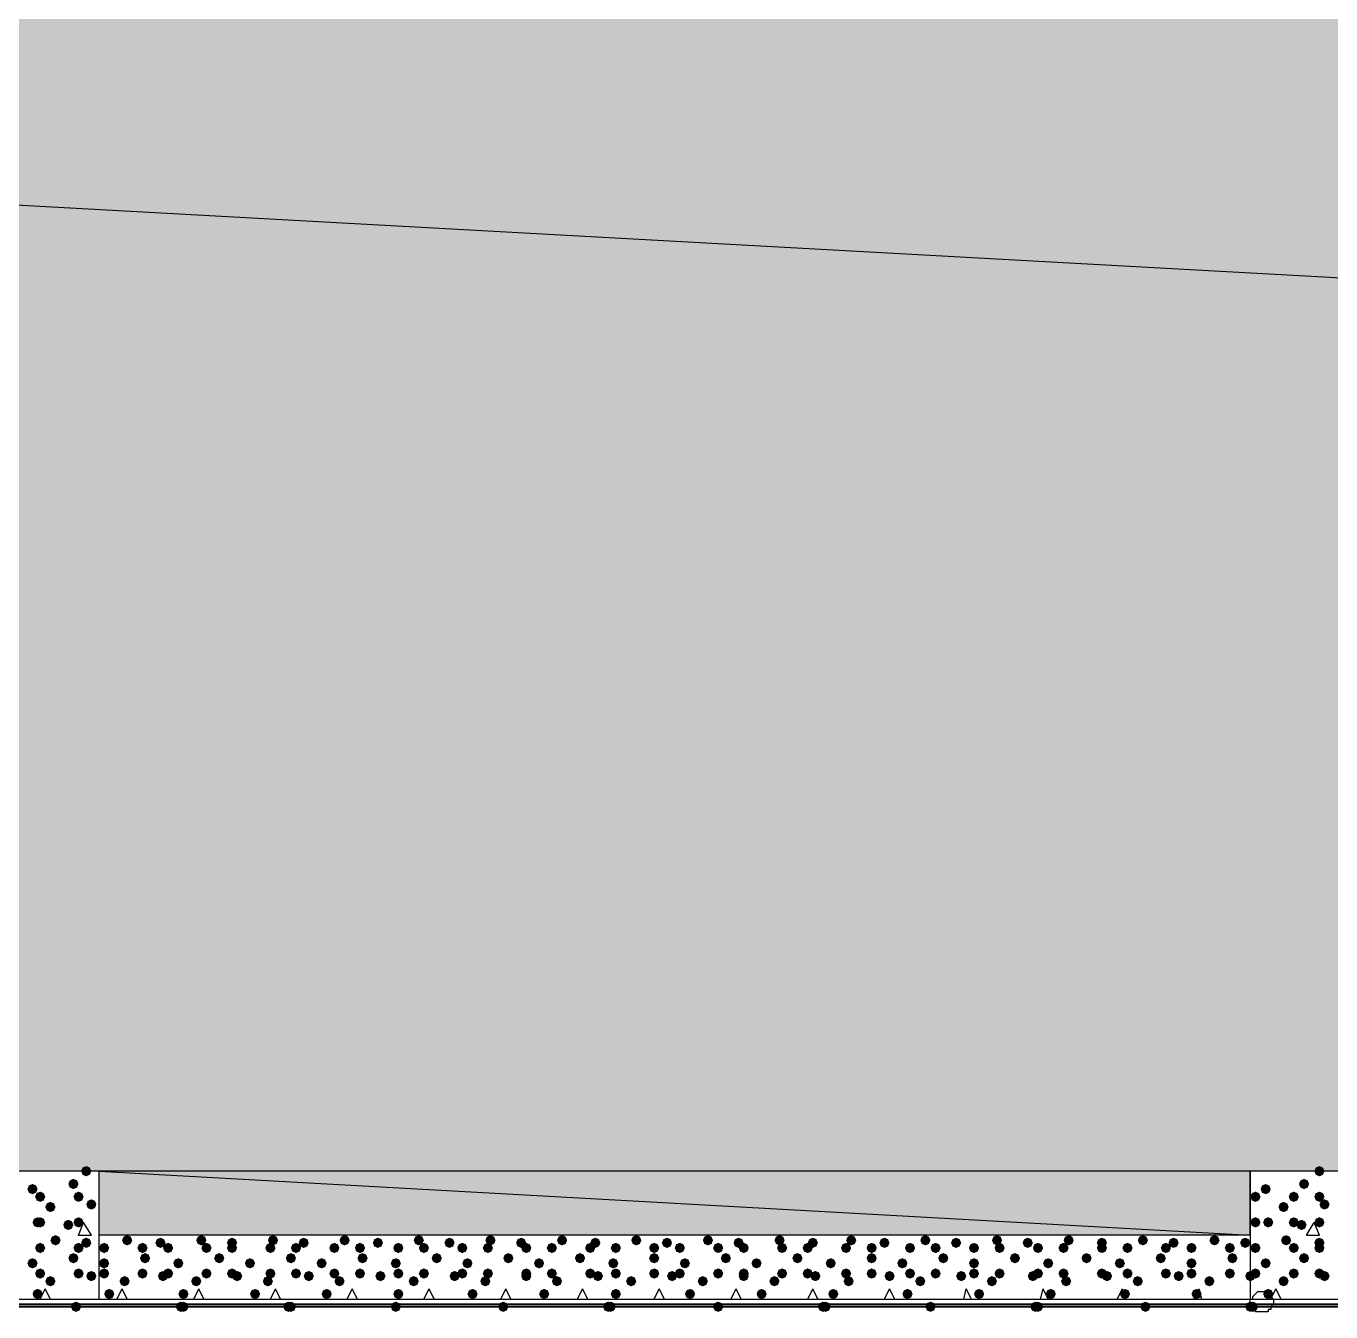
# Model space of a CAD drawing. Header units: millimetres. Extents: x 0 to 420, y 0 to 297.
# Drawn here: x 96.08 to 117.67, y 84.33 to 105.6 of the extents above; entities that cross this region are included whole.
import ezdxf

# ---------------------------------------------------------------- set-up
doc = ezdxf.new("R2010")
doc.units = ezdxf.units.MM
doc.layers.get('0').update_dxf_attribs({"linetype": 'CONTINUOUS'})

msp = doc.modelspace()

# ---------------------------------------------------------------- hatches: boundary and pattern name
at = {"true_color": 0x000008}
h = msp.add_hatch(color=0, dxfattribs=at)
h.paths.add_polyline_path([(385.826, 105.748667), (39.708667, 105.748667), (385.826, 86.656333)], flags=0)
h.paths.add_polyline_path([(39.708667, 105.748667), (385.826, 86.656333), (39.708667, 86.656333)], flags=0)
at = {"true_color": 0x000007}
for points in [[(97.155, 86.656333), (97.130129, 86.596537), (97.070333, 86.571667), (97.010538, 86.596537), (96.985667, 86.656333), (97.010537, 86.716129), (97.070333, 86.741), (97.130129, 86.716129)], [(117.559667, 86.656333), (117.534796, 86.596537), (117.475, 86.571667), (117.415204, 86.596537), (117.390333, 86.656333), (117.415204, 86.716129), (117.475, 86.741), (117.534796, 86.716129)], [(96.266, 86.36), (96.241129, 86.300204), (96.181333, 86.275333), (96.121537, 86.300204), (96.096667, 86.36), (96.121537, 86.419796), (96.181333, 86.444667), (96.241129, 86.419796)], [(96.943333, 86.444667), (96.918463, 86.384871), (96.858667, 86.36), (96.798871, 86.384871), (96.774, 86.444667), (96.798871, 86.504462), (96.858667, 86.529333), (96.918462, 86.504463)], [(116.670667, 86.36), (116.645796, 86.300204), (116.586, 86.275333), (116.526204, 86.300204), (116.501333, 86.36), (116.526204, 86.419796), (116.586, 86.444667), (116.645796, 86.419796)], [(117.305667, 86.444667), (117.280796, 86.384871), (117.221, 86.36), (117.161204, 86.384871), (117.136333, 86.444667), (117.161204, 86.504462), (117.221, 86.529333), (117.280796, 86.504463)], [(96.393, 86.233), (96.368129, 86.173204), (96.308333, 86.148333), (96.248537, 86.173204), (96.223667, 86.233), (96.248537, 86.292796), (96.308333, 86.317667), (96.368129, 86.292796)], [(96.562333, 86.063667), (96.537463, 86.003871), (96.477667, 85.979), (96.417871, 86.003871), (96.393, 86.063667), (96.417871, 86.123462), (96.477667, 86.148333), (96.537462, 86.123463)], [(97.028, 86.233), (97.003129, 86.173204), (96.943333, 86.148333), (96.883537, 86.173204), (96.858667, 86.233), (96.883537, 86.292796), (96.943333, 86.317667), (97.003129, 86.292796)], [(97.239667, 86.106), (97.214796, 86.046204), (97.155, 86.021333), (97.095204, 86.046204), (97.070333, 86.106), (97.095204, 86.165796), (97.155, 86.190667), (97.214796, 86.165796)], [(116.501333, 86.233), (116.476463, 86.173204), (116.416667, 86.148333), (116.356871, 86.173204), (116.332, 86.233), (116.356871, 86.292796), (116.416667, 86.317667), (116.476462, 86.292796)], [(116.967, 86.063667), (116.942129, 86.003871), (116.882333, 85.979), (116.822538, 86.003871), (116.797667, 86.063667), (116.822537, 86.123462), (116.882333, 86.148333), (116.942129, 86.123463)], [(117.136333, 86.233), (117.111463, 86.173204), (117.051667, 86.148333), (116.991871, 86.173204), (116.967, 86.233), (116.991871, 86.292796), (117.051667, 86.317667), (117.111462, 86.292796)], [(117.559667, 86.233), (117.534796, 86.173204), (117.475, 86.148333), (117.415204, 86.173204), (117.390333, 86.233), (117.415204, 86.292796), (117.475, 86.317667), (117.534796, 86.292796)], [(117.644333, 86.106), (117.619462, 86.046204), (117.559667, 86.021333), (117.499871, 86.046204), (117.475, 86.106), (117.499871, 86.165796), (117.559667, 86.190667), (117.619462, 86.165796)], [(96.350667, 85.809667), (96.325796, 85.749871), (96.266, 85.725), (96.206204, 85.749871), (96.181333, 85.809667), (96.206204, 85.869462), (96.266, 85.894333), (96.325796, 85.869463)], [(96.393, 85.809667), (96.368129, 85.749871), (96.308333, 85.725), (96.248537, 85.749871), (96.223667, 85.809667), (96.248537, 85.869462), (96.308333, 85.894333), (96.368129, 85.869463)], [(96.858667, 85.767333), (96.833796, 85.707538), (96.774, 85.682667), (96.714204, 85.707538), (96.689333, 85.767333), (96.714204, 85.827129), (96.774, 85.852), (96.833796, 85.827129)], [(97.028, 85.809667), (97.003129, 85.749871), (96.943333, 85.725), (96.883537, 85.749871), (96.858667, 85.809667), (96.883537, 85.869462), (96.943333, 85.894333), (97.003129, 85.869463)], [(116.501333, 85.809667), (116.476463, 85.749871), (116.416667, 85.725), (116.356871, 85.749871), (116.332, 85.809667), (116.356871, 85.869462), (116.416667, 85.894333), (116.476462, 85.869463)], [(116.713, 85.809667), (116.688129, 85.749871), (116.628333, 85.725), (116.568537, 85.749871), (116.543667, 85.809667), (116.568537, 85.869462), (116.628333, 85.894333), (116.688129, 85.869463)], [(117.136333, 85.809667), (117.111463, 85.749871), (117.051667, 85.725), (116.991871, 85.749871), (116.967, 85.809667), (116.991871, 85.869462), (117.051667, 85.894333), (117.111462, 85.869463)], [(117.263333, 85.767333), (117.238463, 85.707538), (117.178667, 85.682667), (117.118871, 85.707538), (117.094, 85.767333), (117.118871, 85.827129), (117.178667, 85.852), (117.238462, 85.827129)], [(117.559667, 85.809667), (117.534796, 85.749871), (117.475, 85.725), (117.415204, 85.749871), (117.390333, 85.809667), (117.415204, 85.869462), (117.475, 85.894333), (117.534796, 85.869463)], [(96.647, 85.513333), (96.622129, 85.453537), (96.562333, 85.428667), (96.502538, 85.453537), (96.477667, 85.513333), (96.502537, 85.573129), (96.562333, 85.598), (96.622129, 85.573129)], [(97.155, 85.471), (97.130129, 85.411204), (97.070333, 85.386333), (97.010538, 85.411204), (96.985667, 85.471), (97.010537, 85.530796), (97.070333, 85.555667), (97.130129, 85.530796)], [(117.009333, 85.513333), (116.984462, 85.453537), (116.924667, 85.428667), (116.864871, 85.453537), (116.84, 85.513333), (116.864871, 85.573129), (116.924667, 85.598), (116.984462, 85.573129)], [(117.559667, 85.471), (117.534796, 85.411204), (117.475, 85.386333), (117.415204, 85.411204), (117.390333, 85.471), (117.415204, 85.530796), (117.475, 85.555667), (117.534796, 85.530796)], [(96.393, 85.386333), (96.368129, 85.326537), (96.308333, 85.301667), (96.248537, 85.326537), (96.223667, 85.386333), (96.248537, 85.446129), (96.308333, 85.471), (96.368129, 85.446129)], [(96.943333, 85.217), (96.918463, 85.157204), (96.858667, 85.132333), (96.798871, 85.157204), (96.774, 85.217), (96.798871, 85.276796), (96.858667, 85.301667), (96.918462, 85.276796)], [(97.028, 85.386333), (97.003129, 85.326537), (96.943333, 85.301667), (96.883537, 85.326537), (96.858667, 85.386333), (96.883537, 85.446129), (96.943333, 85.471), (97.003129, 85.446129)], [(116.501333, 85.386333), (116.476463, 85.326537), (116.416667, 85.301667), (116.356871, 85.326537), (116.332, 85.386333), (116.356871, 85.446129), (116.416667, 85.471), (116.476462, 85.446129)], [(117.136333, 85.386333), (117.111463, 85.326537), (117.051667, 85.301667), (116.991871, 85.326537), (116.967, 85.386333), (116.991871, 85.446129), (117.051667, 85.471), (117.111462, 85.446129)], [(117.305667, 85.217), (117.280796, 85.157204), (117.221, 85.132333), (117.161204, 85.157204), (117.136333, 85.217), (117.161204, 85.276796), (117.221, 85.301667), (117.280796, 85.276796)], [(117.559667, 85.386333), (117.534796, 85.326537), (117.475, 85.301667), (117.415204, 85.326537), (117.390333, 85.386333), (117.415204, 85.446129), (117.475, 85.471), (117.534796, 85.446129)], [(96.266, 85.132333), (96.241129, 85.072538), (96.181333, 85.047667), (96.121537, 85.072538), (96.096667, 85.132333), (96.121537, 85.192129), (96.181333, 85.217), (96.241129, 85.192129)], [(116.670667, 85.132333), (116.645796, 85.072538), (116.586, 85.047667), (116.526204, 85.072538), (116.501333, 85.132333), (116.526204, 85.192129), (116.586, 85.217), (116.645796, 85.192129)], [(96.393, 84.963), (96.368129, 84.903204), (96.308333, 84.878333), (96.248537, 84.903204), (96.223667, 84.963), (96.248537, 85.022796), (96.308333, 85.047667), (96.368129, 85.022796)], [(96.562333, 84.836), (96.537463, 84.776204), (96.477667, 84.751333), (96.417871, 84.776204), (96.393, 84.836), (96.417871, 84.895796), (96.477667, 84.920667), (96.537462, 84.895796)], [(97.028, 84.963), (97.003129, 84.903204), (96.943333, 84.878333), (96.883537, 84.903204), (96.858667, 84.963), (96.883537, 85.022796), (96.943333, 85.047667), (97.003129, 85.022796)], [(97.239667, 84.920667), (97.214796, 84.860871), (97.155, 84.836), (97.095204, 84.860871), (97.070333, 84.920667), (97.095204, 84.980462), (97.155, 85.005333), (97.214796, 84.980463)], [(116.501333, 84.963), (116.476463, 84.903204), (116.416667, 84.878333), (116.356871, 84.903204), (116.332, 84.963), (116.356871, 85.022796), (116.416667, 85.047667), (116.476462, 85.022796)], [(116.967, 84.836), (116.942129, 84.776204), (116.882333, 84.751333), (116.822538, 84.776204), (116.797667, 84.836), (116.822537, 84.895796), (116.882333, 84.920667), (116.942129, 84.895796)], [(117.136333, 84.963), (117.111463, 84.903204), (117.051667, 84.878333), (116.991871, 84.903204), (116.967, 84.963), (116.991871, 85.022796), (117.051667, 85.047667), (117.111462, 85.022796)], [(117.559667, 84.963), (117.534796, 84.903204), (117.475, 84.878333), (117.415204, 84.903204), (117.390333, 84.963), (117.415204, 85.022796), (117.475, 85.047667), (117.534796, 85.022796)], [(117.644333, 84.920667), (117.619462, 84.860871), (117.559667, 84.836), (117.499871, 84.860871), (117.475, 84.920667), (117.499871, 84.980462), (117.559667, 85.005333), (117.619462, 84.980463)], [(96.350667, 84.624333), (96.325796, 84.564537), (96.266, 84.539667), (96.206204, 84.564537), (96.181333, 84.624333), (96.206204, 84.684129), (96.266, 84.709), (96.325796, 84.684129)], [(116.713, 84.624333), (116.688129, 84.564537), (116.628333, 84.539667), (116.568537, 84.564537), (116.543667, 84.624333), (116.568537, 84.684129), (116.628333, 84.709), (116.688129, 84.684129)]]:
    msp.add_hatch(color=0, dxfattribs=at).paths.add_polyline_path(points, flags=0)
at = {"true_color": 0x000008}
h = msp.add_hatch(color=0, dxfattribs=at)
h.paths.add_polyline_path([(116.332, 86.656333), (97.282, 86.656333), (116.332, 85.598)], flags=0)
h.paths.add_polyline_path([(97.282, 86.656333), (116.332, 85.598), (97.282, 85.598)], flags=0)
for points in [[(97.832333, 85.513333), (97.807463, 85.453537), (97.747667, 85.428667), (97.687871, 85.453537), (97.663, 85.513333), (97.687871, 85.573129), (97.747667, 85.598), (97.807462, 85.573129)], [(98.382667, 85.471), (98.357796, 85.411204), (98.298, 85.386333), (98.238204, 85.411204), (98.213333, 85.471), (98.238204, 85.530796), (98.298, 85.555667), (98.357796, 85.530796)], [(99.06, 85.513333), (99.035129, 85.453537), (98.975333, 85.428667), (98.915538, 85.453537), (98.890667, 85.513333), (98.915537, 85.573129), (98.975333, 85.598), (99.035129, 85.573129)], [(99.568, 85.471), (99.543129, 85.411204), (99.483333, 85.386333), (99.423537, 85.411204), (99.398667, 85.471), (99.423537, 85.530796), (99.483333, 85.555667), (99.543129, 85.530796)], [(100.245333, 85.513333), (100.220463, 85.453537), (100.160667, 85.428667), (100.100871, 85.453537), (100.076, 85.513333), (100.100871, 85.573129), (100.160667, 85.598), (100.220462, 85.573129)], [(100.753333, 85.471), (100.728463, 85.411204), (100.668667, 85.386333), (100.608871, 85.411204), (100.584, 85.471), (100.608871, 85.530796), (100.668667, 85.555667), (100.728462, 85.530796)], [(101.430667, 85.513333), (101.405796, 85.453537), (101.346, 85.428667), (101.286204, 85.453537), (101.261333, 85.513333), (101.286204, 85.573129), (101.346, 85.598), (101.405796, 85.573129)], [(101.981, 85.471), (101.956129, 85.411204), (101.896333, 85.386333), (101.836537, 85.411204), (101.811667, 85.471), (101.836537, 85.530796), (101.896333, 85.555667), (101.956129, 85.530796)], [(102.658333, 85.513333), (102.633463, 85.453537), (102.573667, 85.428667), (102.513871, 85.453537), (102.489, 85.513333), (102.513871, 85.573129), (102.573667, 85.598), (102.633462, 85.573129)], [(103.166333, 85.471), (103.141462, 85.411204), (103.081667, 85.386333), (103.021871, 85.411204), (102.997, 85.471), (103.021871, 85.530796), (103.081667, 85.555667), (103.141462, 85.530796)], [(103.843667, 85.513333), (103.818796, 85.453537), (103.759, 85.428667), (103.699204, 85.453537), (103.674333, 85.513333), (103.699204, 85.573129), (103.759, 85.598), (103.818796, 85.573129)], [(104.351667, 85.471), (104.326796, 85.411204), (104.267, 85.386333), (104.207204, 85.411204), (104.182333, 85.471), (104.207204, 85.530796), (104.267, 85.555667), (104.326796, 85.530796)], [(105.029, 85.513333), (105.004129, 85.453537), (104.944333, 85.428667), (104.884538, 85.453537), (104.859667, 85.513333), (104.884537, 85.573129), (104.944333, 85.598), (105.004129, 85.573129)], [(105.579333, 85.471), (105.554462, 85.411204), (105.494667, 85.386333), (105.434871, 85.411204), (105.41, 85.471), (105.434871, 85.530796), (105.494667, 85.555667), (105.554462, 85.530796)], [(106.256667, 85.513333), (106.231796, 85.453537), (106.172, 85.428667), (106.112204, 85.453537), (106.087333, 85.513333), (106.112204, 85.573129), (106.172, 85.598), (106.231796, 85.573129)], [(106.764667, 85.471), (106.739796, 85.411204), (106.68, 85.386333), (106.620204, 85.411204), (106.595333, 85.471), (106.620204, 85.530796), (106.68, 85.555667), (106.739796, 85.530796)], [(107.442, 85.513333), (107.417129, 85.453537), (107.357333, 85.428667), (107.297538, 85.453537), (107.272667, 85.513333), (107.297537, 85.573129), (107.357333, 85.598), (107.417129, 85.573129)], [(107.95, 85.471), (107.925129, 85.411204), (107.865333, 85.386333), (107.805538, 85.411204), (107.780667, 85.471), (107.805537, 85.530796), (107.865333, 85.555667), (107.925129, 85.530796)], [(108.627333, 85.513333), (108.602463, 85.453537), (108.542667, 85.428667), (108.482871, 85.453537), (108.458, 85.513333), (108.482871, 85.573129), (108.542667, 85.598), (108.602462, 85.573129)], [(109.177667, 85.471), (109.152796, 85.411204), (109.093, 85.386333), (109.033204, 85.411204), (109.008333, 85.471), (109.033204, 85.530796), (109.093, 85.555667), (109.152796, 85.530796)], [(109.812667, 85.513333), (109.787796, 85.453537), (109.728, 85.428667), (109.668204, 85.453537), (109.643333, 85.513333), (109.668204, 85.573129), (109.728, 85.598), (109.787796, 85.573129)], [(110.363, 85.471), (110.338129, 85.411204), (110.278333, 85.386333), (110.218538, 85.411204), (110.193667, 85.471), (110.218537, 85.530796), (110.278333, 85.555667), (110.338129, 85.530796)], [(111.040333, 85.513333), (111.015463, 85.453537), (110.955667, 85.428667), (110.895871, 85.453537), (110.871, 85.513333), (110.895871, 85.573129), (110.955667, 85.598), (111.015462, 85.573129)], [(111.548333, 85.471), (111.523463, 85.411204), (111.463667, 85.386333), (111.403871, 85.411204), (111.379, 85.471), (111.403871, 85.530796), (111.463667, 85.555667), (111.523462, 85.530796)], [(112.225667, 85.513333), (112.200796, 85.453537), (112.141, 85.428667), (112.081204, 85.453537), (112.056333, 85.513333), (112.081204, 85.573129), (112.141, 85.598), (112.200796, 85.573129)], [(112.733667, 85.471), (112.708796, 85.411204), (112.649, 85.386333), (112.589204, 85.411204), (112.564333, 85.471), (112.589204, 85.530796), (112.649, 85.555667), (112.708796, 85.530796)], [(113.411, 85.513333), (113.386129, 85.453537), (113.326333, 85.428667), (113.266537, 85.453537), (113.241667, 85.513333), (113.266537, 85.573129), (113.326333, 85.598), (113.386129, 85.573129)], [(113.961333, 85.471), (113.936462, 85.411204), (113.876667, 85.386333), (113.816871, 85.411204), (113.792, 85.471), (113.816871, 85.530796), (113.876667, 85.555667), (113.936462, 85.530796)], [(114.638667, 85.513333), (114.613796, 85.453537), (114.554, 85.428667), (114.494204, 85.453537), (114.469333, 85.513333), (114.494204, 85.573129), (114.554, 85.598), (114.613796, 85.573129)], [(115.146667, 85.471), (115.121796, 85.411204), (115.062, 85.386333), (115.002204, 85.411204), (114.977333, 85.471), (115.002204, 85.530796), (115.062, 85.555667), (115.121796, 85.530796)], [(115.824, 85.513333), (115.799129, 85.453537), (115.739333, 85.428667), (115.679538, 85.453537), (115.654667, 85.513333), (115.679537, 85.573129), (115.739333, 85.598), (115.799129, 85.573129)], [(116.332, 85.471), (116.307129, 85.411204), (116.247333, 85.386333), (116.187538, 85.411204), (116.162667, 85.471), (116.187537, 85.530796), (116.247333, 85.555667), (116.307129, 85.530796)], [(97.451333, 85.386333), (97.426463, 85.326537), (97.366667, 85.301667), (97.306871, 85.326537), (97.282, 85.386333), (97.306871, 85.446129), (97.366667, 85.471), (97.426462, 85.446129)], [(98.086333, 85.386333), (98.061462, 85.326537), (98.001667, 85.301667), (97.941871, 85.326537), (97.917, 85.386333), (97.941871, 85.446129), (98.001667, 85.471), (98.061462, 85.446129)], [(98.128667, 85.217), (98.103796, 85.157204), (98.044, 85.132333), (97.984204, 85.157204), (97.959333, 85.217), (97.984204, 85.276796), (98.044, 85.301667), (98.103796, 85.276796)], [(98.509667, 85.386333), (98.484796, 85.326537), (98.425, 85.301667), (98.365204, 85.326537), (98.340333, 85.386333), (98.365204, 85.446129), (98.425, 85.471), (98.484796, 85.446129)], [(99.144667, 85.386333), (99.119796, 85.326537), (99.06, 85.301667), (99.000204, 85.326537), (98.975333, 85.386333), (99.000204, 85.446129), (99.06, 85.471), (99.119796, 85.446129)], [(99.356333, 85.217), (99.331463, 85.157204), (99.271667, 85.132333), (99.211871, 85.157204), (99.187, 85.217), (99.211871, 85.276796), (99.271667, 85.301667), (99.331462, 85.276796)], [(99.568, 85.386333), (99.543129, 85.326537), (99.483333, 85.301667), (99.423537, 85.326537), (99.398667, 85.386333), (99.423537, 85.446129), (99.483333, 85.471), (99.543129, 85.446129)], [(100.203, 85.386333), (100.178129, 85.326537), (100.118333, 85.301667), (100.058538, 85.326537), (100.033667, 85.386333), (100.058537, 85.446129), (100.118333, 85.471), (100.178129, 85.446129)], [(100.541667, 85.217), (100.516796, 85.157204), (100.457, 85.132333), (100.397204, 85.157204), (100.372333, 85.217), (100.397204, 85.276796), (100.457, 85.301667), (100.516796, 85.276796)], [(100.626333, 85.386333), (100.601463, 85.326537), (100.541667, 85.301667), (100.481871, 85.326537), (100.457, 85.386333), (100.481871, 85.446129), (100.541667, 85.471), (100.601462, 85.446129)], [(101.261333, 85.386333), (101.236463, 85.326537), (101.176667, 85.301667), (101.116871, 85.326537), (101.092, 85.386333), (101.116871, 85.446129), (101.176667, 85.471), (101.236462, 85.446129)], [(101.684667, 85.386333), (101.659796, 85.326537), (101.6, 85.301667), (101.540204, 85.326537), (101.515333, 85.386333), (101.540204, 85.446129), (101.6, 85.471), (101.659796, 85.446129)], [(101.727, 85.217), (101.702129, 85.157204), (101.642333, 85.132333), (101.582538, 85.157204), (101.557667, 85.217), (101.582537, 85.276796), (101.642333, 85.301667), (101.702129, 85.276796)], [(102.319667, 85.386333), (102.294796, 85.326537), (102.235, 85.301667), (102.175204, 85.326537), (102.150333, 85.386333), (102.175204, 85.446129), (102.235, 85.471), (102.294796, 85.446129)], [(102.743, 85.386333), (102.718129, 85.326537), (102.658333, 85.301667), (102.598537, 85.326537), (102.573667, 85.386333), (102.598537, 85.446129), (102.658333, 85.471), (102.718129, 85.446129)], [(102.954667, 85.217), (102.929796, 85.157204), (102.87, 85.132333), (102.810204, 85.157204), (102.785333, 85.217), (102.810204, 85.276796), (102.87, 85.301667), (102.929796, 85.276796)], [(103.378, 85.386333), (103.353129, 85.326537), (103.293333, 85.301667), (103.233538, 85.326537), (103.208667, 85.386333), (103.233537, 85.446129), (103.293333, 85.471), (103.353129, 85.446129)], [(103.801333, 85.386333), (103.776462, 85.326537), (103.716667, 85.301667), (103.656871, 85.326537), (103.632, 85.386333), (103.656871, 85.446129), (103.716667, 85.471), (103.776462, 85.446129)], [(104.14, 85.217), (104.115129, 85.157204), (104.055333, 85.132333), (103.995538, 85.157204), (103.970667, 85.217), (103.995537, 85.276796), (104.055333, 85.301667), (104.115129, 85.276796)], [(104.436333, 85.386333), (104.411463, 85.326537), (104.351667, 85.301667), (104.291871, 85.326537), (104.267, 85.386333), (104.291871, 85.446129), (104.351667, 85.471), (104.411462, 85.446129)], [(104.859667, 85.386333), (104.834796, 85.326537), (104.775, 85.301667), (104.715204, 85.326537), (104.690333, 85.386333), (104.715204, 85.446129), (104.775, 85.471), (104.834796, 85.446129)], [(105.325333, 85.217), (105.300463, 85.157204), (105.240667, 85.132333), (105.180871, 85.157204), (105.156, 85.217), (105.180871, 85.276796), (105.240667, 85.301667), (105.300462, 85.276796)], [(105.494667, 85.386333), (105.469796, 85.326537), (105.41, 85.301667), (105.350204, 85.326537), (105.325333, 85.386333), (105.350204, 85.446129), (105.41, 85.471), (105.469796, 85.446129)], [(105.918, 85.386333), (105.893129, 85.326537), (105.833333, 85.301667), (105.773537, 85.326537), (105.748667, 85.386333), (105.773537, 85.446129), (105.833333, 85.471), (105.893129, 85.446129)], [(106.553, 85.386333), (106.528129, 85.326537), (106.468333, 85.301667), (106.408537, 85.326537), (106.383667, 85.386333), (106.408537, 85.446129), (106.468333, 85.471), (106.528129, 85.446129)], [(106.553, 85.217), (106.528129, 85.157204), (106.468333, 85.132333), (106.408537, 85.157204), (106.383667, 85.217), (106.408537, 85.276796), (106.468333, 85.301667), (106.528129, 85.276796)], [(106.976333, 85.386333), (106.951462, 85.326537), (106.891667, 85.301667), (106.831871, 85.326537), (106.807, 85.386333), (106.831871, 85.446129), (106.891667, 85.471), (106.951462, 85.446129)], [(107.611333, 85.386333), (107.586463, 85.326537), (107.526667, 85.301667), (107.466871, 85.326537), (107.442, 85.386333), (107.466871, 85.446129), (107.526667, 85.471), (107.586462, 85.446129)], [(107.738333, 85.217), (107.713463, 85.157204), (107.653667, 85.132333), (107.593871, 85.157204), (107.569, 85.217), (107.593871, 85.276796), (107.653667, 85.301667), (107.713462, 85.276796)], [(108.034667, 85.386333), (108.009796, 85.326537), (107.95, 85.301667), (107.890204, 85.326537), (107.865333, 85.386333), (107.890204, 85.446129), (107.95, 85.471), (108.009796, 85.446129)], [(108.669667, 85.386333), (108.644796, 85.326537), (108.585, 85.301667), (108.525204, 85.326537), (108.500333, 85.386333), (108.525204, 85.446129), (108.585, 85.471), (108.644796, 85.446129)], [(108.923667, 85.217), (108.898796, 85.157204), (108.839, 85.132333), (108.779204, 85.157204), (108.754333, 85.217), (108.779204, 85.276796), (108.839, 85.301667), (108.898796, 85.276796)], [(109.093, 85.386333), (109.068129, 85.326537), (109.008333, 85.301667), (108.948538, 85.326537), (108.923667, 85.386333), (108.948537, 85.446129), (109.008333, 85.471), (109.068129, 85.446129)], [(109.728, 85.386333), (109.703129, 85.326537), (109.643333, 85.301667), (109.583537, 85.326537), (109.558667, 85.386333), (109.583537, 85.446129), (109.643333, 85.471), (109.703129, 85.446129)], [(110.151333, 85.386333), (110.126462, 85.326537), (110.066667, 85.301667), (110.006871, 85.326537), (109.982, 85.386333), (110.006871, 85.446129), (110.066667, 85.471), (110.126462, 85.446129)], [(110.151333, 85.217), (110.126462, 85.157204), (110.066667, 85.132333), (110.006871, 85.157204), (109.982, 85.217), (110.006871, 85.276796), (110.066667, 85.301667), (110.126462, 85.276796)], [(110.786333, 85.386333), (110.761462, 85.326537), (110.701667, 85.301667), (110.641871, 85.326537), (110.617, 85.386333), (110.641871, 85.446129), (110.701667, 85.471), (110.761462, 85.446129)], [(111.209667, 85.386333), (111.184796, 85.326537), (111.125, 85.301667), (111.065204, 85.326537), (111.040333, 85.386333), (111.065204, 85.446129), (111.125, 85.471), (111.184796, 85.446129)], [(111.336667, 85.217), (111.311796, 85.157204), (111.252, 85.132333), (111.192204, 85.157204), (111.167333, 85.217), (111.192204, 85.276796), (111.252, 85.301667), (111.311796, 85.276796)], [(111.844667, 85.386333), (111.819796, 85.326537), (111.76, 85.301667), (111.700204, 85.326537), (111.675333, 85.386333), (111.700204, 85.446129), (111.76, 85.471), (111.819796, 85.446129)], [(112.268, 85.386333), (112.243129, 85.326537), (112.183333, 85.301667), (112.123538, 85.326537), (112.098667, 85.386333), (112.123537, 85.446129), (112.183333, 85.471), (112.243129, 85.446129)], [(112.522, 85.217), (112.497129, 85.157204), (112.437333, 85.132333), (112.377538, 85.157204), (112.352667, 85.217), (112.377537, 85.276796), (112.437333, 85.301667), (112.497129, 85.276796)], [(112.903, 85.386333), (112.878129, 85.326537), (112.818333, 85.301667), (112.758537, 85.326537), (112.733667, 85.386333), (112.758537, 85.446129), (112.818333, 85.471), (112.878129, 85.446129)], [(113.326333, 85.386333), (113.301463, 85.326537), (113.241667, 85.301667), (113.181871, 85.326537), (113.157, 85.386333), (113.181871, 85.446129), (113.241667, 85.471), (113.301462, 85.446129)], [(113.707333, 85.217), (113.682463, 85.157204), (113.622667, 85.132333), (113.562871, 85.157204), (113.538, 85.217), (113.562871, 85.276796), (113.622667, 85.301667), (113.682462, 85.276796)], [(113.961333, 85.386333), (113.936462, 85.326537), (113.876667, 85.301667), (113.816871, 85.326537), (113.792, 85.386333), (113.816871, 85.446129), (113.876667, 85.471), (113.936462, 85.446129)], [(114.384667, 85.386333), (114.359796, 85.326537), (114.3, 85.301667), (114.240204, 85.326537), (114.215333, 85.386333), (114.240204, 85.446129), (114.3, 85.471), (114.359796, 85.446129)], [(114.935, 85.217), (114.910129, 85.157204), (114.850333, 85.132333), (114.790538, 85.157204), (114.765667, 85.217), (114.790537, 85.276796), (114.850333, 85.301667), (114.910129, 85.276796)], [(115.019667, 85.386333), (114.994796, 85.326537), (114.935, 85.301667), (114.875204, 85.326537), (114.850333, 85.386333), (114.875204, 85.446129), (114.935, 85.471), (114.994796, 85.446129)], [(115.443, 85.386333), (115.418129, 85.326537), (115.358333, 85.301667), (115.298537, 85.326537), (115.273667, 85.386333), (115.298537, 85.446129), (115.358333, 85.471), (115.418129, 85.446129)], [(116.078, 85.386333), (116.053129, 85.326537), (115.993333, 85.301667), (115.933538, 85.326537), (115.908667, 85.386333), (115.933537, 85.446129), (115.993333, 85.471), (116.053129, 85.446129)], [(116.120333, 85.217), (116.095463, 85.157204), (116.035667, 85.132333), (115.975871, 85.157204), (115.951, 85.217), (115.975871, 85.276796), (116.035667, 85.301667), (116.095462, 85.276796)], [(97.451333, 85.132333), (97.426463, 85.072538), (97.366667, 85.047667), (97.306871, 85.072538), (97.282, 85.132333), (97.306871, 85.192129), (97.366667, 85.217), (97.426462, 85.192129)], [(98.679, 85.132333), (98.654129, 85.072538), (98.594333, 85.047667), (98.534538, 85.072538), (98.509667, 85.132333), (98.534537, 85.192129), (98.594333, 85.217), (98.654129, 85.192129)], [(99.864333, 85.132333), (99.839462, 85.072538), (99.779667, 85.047667), (99.719871, 85.072538), (99.695, 85.132333), (99.719871, 85.192129), (99.779667, 85.217), (99.839462, 85.192129)], [(101.049667, 85.132333), (101.024796, 85.072538), (100.965, 85.047667), (100.905204, 85.072538), (100.880333, 85.132333), (100.905204, 85.192129), (100.965, 85.217), (101.024796, 85.192129)], [(102.277333, 85.132333), (102.252463, 85.072538), (102.192667, 85.047667), (102.132871, 85.072538), (102.108, 85.132333), (102.132871, 85.192129), (102.192667, 85.217), (102.252462, 85.192129)], [(103.462667, 85.132333), (103.437796, 85.072538), (103.378, 85.047667), (103.318204, 85.072538), (103.293333, 85.132333), (103.318204, 85.192129), (103.378, 85.217), (103.437796, 85.192129)], [(104.648, 85.132333), (104.623129, 85.072538), (104.563333, 85.047667), (104.503537, 85.072538), (104.478667, 85.132333), (104.503537, 85.192129), (104.563333, 85.217), (104.623129, 85.192129)], [(105.875667, 85.132333), (105.850796, 85.072538), (105.791, 85.047667), (105.731204, 85.072538), (105.706333, 85.132333), (105.731204, 85.192129), (105.791, 85.217), (105.850796, 85.192129)], [(107.061, 85.132333), (107.036129, 85.072538), (106.976333, 85.047667), (106.916537, 85.072538), (106.891667, 85.132333), (106.916537, 85.192129), (106.976333, 85.217), (107.036129, 85.192129)], [(108.246333, 85.132333), (108.221463, 85.072538), (108.161667, 85.047667), (108.101871, 85.072538), (108.077, 85.132333), (108.101871, 85.192129), (108.161667, 85.217), (108.221462, 85.192129)], [(109.474, 85.132333), (109.449129, 85.072538), (109.389333, 85.047667), (109.329538, 85.072538), (109.304667, 85.132333), (109.329537, 85.192129), (109.389333, 85.217), (109.449129, 85.192129)], [(110.659333, 85.132333), (110.634462, 85.072538), (110.574667, 85.047667), (110.514871, 85.072538), (110.49, 85.132333), (110.514871, 85.192129), (110.574667, 85.217), (110.634462, 85.192129)], [(111.844667, 85.132333), (111.819796, 85.072538), (111.76, 85.047667), (111.700204, 85.072538), (111.675333, 85.132333), (111.700204, 85.192129), (111.76, 85.217), (111.819796, 85.192129)], [(113.072333, 85.132333), (113.047463, 85.072538), (112.987667, 85.047667), (112.927871, 85.072538), (112.903, 85.132333), (112.927871, 85.192129), (112.987667, 85.217), (113.047462, 85.192129)], [(114.257667, 85.132333), (114.232796, 85.072538), (114.173, 85.047667), (114.113204, 85.072538), (114.088333, 85.132333), (114.113204, 85.192129), (114.173, 85.217), (114.232796, 85.192129)], [(115.443, 85.132333), (115.418129, 85.072538), (115.358333, 85.047667), (115.298537, 85.072538), (115.273667, 85.132333), (115.298537, 85.192129), (115.358333, 85.217), (115.418129, 85.192129)], [(97.451333, 84.963), (97.426463, 84.903204), (97.366667, 84.878333), (97.306871, 84.903204), (97.282, 84.963), (97.306871, 85.022796), (97.366667, 85.047667), (97.426462, 85.022796)], [(97.79, 84.836), (97.765129, 84.776204), (97.705333, 84.751333), (97.645538, 84.776204), (97.620667, 84.836), (97.645537, 84.895796), (97.705333, 84.920667), (97.765129, 84.895796)], [(98.086333, 84.963), (98.061462, 84.903204), (98.001667, 84.878333), (97.941871, 84.903204), (97.917, 84.963), (97.941871, 85.022796), (98.001667, 85.047667), (98.061462, 85.022796)], [(98.425, 84.920667), (98.400129, 84.860871), (98.340333, 84.836), (98.280538, 84.860871), (98.255667, 84.920667), (98.280537, 84.980462), (98.340333, 85.005333), (98.400129, 84.980463)], [(98.509667, 84.963), (98.484796, 84.903204), (98.425, 84.878333), (98.365204, 84.903204), (98.340333, 84.963), (98.365204, 85.022796), (98.425, 85.047667), (98.484796, 85.022796)], [(98.975333, 84.836), (98.950463, 84.776204), (98.890667, 84.751333), (98.830871, 84.776204), (98.806, 84.836), (98.830871, 84.895796), (98.890667, 84.920667), (98.950462, 84.895796)], [(99.144667, 84.963), (99.119796, 84.903204), (99.06, 84.878333), (99.000204, 84.903204), (98.975333, 84.963), (99.000204, 85.022796), (99.06, 85.047667), (99.119796, 85.022796)], [(99.568, 84.963), (99.543129, 84.903204), (99.483333, 84.878333), (99.423537, 84.903204), (99.398667, 84.963), (99.423537, 85.022796), (99.483333, 85.047667), (99.543129, 85.022796)], [(99.652667, 84.920667), (99.627796, 84.860871), (99.568, 84.836), (99.508204, 84.860871), (99.483333, 84.920667), (99.508204, 84.980462), (99.568, 85.005333), (99.627796, 84.980463)], [(100.160667, 84.836), (100.135796, 84.776204), (100.076, 84.751333), (100.016204, 84.776204), (99.991333, 84.836), (100.016204, 84.895796), (100.076, 84.920667), (100.135796, 84.895796)], [(100.203, 84.963), (100.178129, 84.903204), (100.118333, 84.878333), (100.058538, 84.903204), (100.033667, 84.963), (100.058537, 85.022796), (100.118333, 85.047667), (100.178129, 85.022796)], [(100.626333, 84.963), (100.601463, 84.903204), (100.541667, 84.878333), (100.481871, 84.903204), (100.457, 84.963), (100.481871, 85.022796), (100.541667, 85.047667), (100.601462, 85.022796)], [(100.838, 84.920667), (100.813129, 84.860871), (100.753333, 84.836), (100.693537, 84.860871), (100.668667, 84.920667), (100.693537, 84.980462), (100.753333, 85.005333), (100.813129, 84.980463)], [(101.261333, 84.963), (101.236463, 84.903204), (101.176667, 84.878333), (101.116871, 84.903204), (101.092, 84.963), (101.116871, 85.022796), (101.176667, 85.047667), (101.236462, 85.022796)], [(101.346, 84.836), (101.321129, 84.776204), (101.261333, 84.751333), (101.201537, 84.776204), (101.176667, 84.836), (101.201537, 84.895796), (101.261333, 84.920667), (101.321129, 84.895796)], [(101.684667, 84.963), (101.659796, 84.903204), (101.6, 84.878333), (101.540204, 84.903204), (101.515333, 84.963), (101.540204, 85.022796), (101.6, 85.047667), (101.659796, 85.022796)], [(102.023333, 84.920667), (101.998463, 84.860871), (101.938667, 84.836), (101.878871, 84.860871), (101.854, 84.920667), (101.878871, 84.980462), (101.938667, 85.005333), (101.998462, 84.980463)], [(102.319667, 84.963), (102.294796, 84.903204), (102.235, 84.878333), (102.175204, 84.903204), (102.150333, 84.963), (102.175204, 85.022796), (102.235, 85.047667), (102.294796, 85.022796)], [(102.573667, 84.836), (102.548796, 84.776204), (102.489, 84.751333), (102.429204, 84.776204), (102.404333, 84.836), (102.429204, 84.895796), (102.489, 84.920667), (102.548796, 84.895796)], [(102.743, 84.963), (102.718129, 84.903204), (102.658333, 84.878333), (102.598537, 84.903204), (102.573667, 84.963), (102.598537, 85.022796), (102.658333, 85.047667), (102.718129, 85.022796)], [(103.251, 84.920667), (103.226129, 84.860871), (103.166333, 84.836), (103.106537, 84.860871), (103.081667, 84.920667), (103.106537, 84.980462), (103.166333, 85.005333), (103.226129, 84.980463)], [(103.378, 84.963), (103.353129, 84.903204), (103.293333, 84.878333), (103.233538, 84.903204), (103.208667, 84.963), (103.233537, 85.022796), (103.293333, 85.047667), (103.353129, 85.022796)], [(103.759, 84.836), (103.734129, 84.776204), (103.674333, 84.751333), (103.614538, 84.776204), (103.589667, 84.836), (103.614537, 84.895796), (103.674333, 84.920667), (103.734129, 84.895796)], [(103.801333, 84.963), (103.776462, 84.903204), (103.716667, 84.878333), (103.656871, 84.903204), (103.632, 84.963), (103.656871, 85.022796), (103.716667, 85.047667), (103.776462, 85.022796)], [(104.436333, 84.963), (104.411463, 84.903204), (104.351667, 84.878333), (104.291871, 84.903204), (104.267, 84.963), (104.291871, 85.022796), (104.351667, 85.047667), (104.411462, 85.022796)], [(104.436333, 84.920667), (104.411463, 84.860871), (104.351667, 84.836), (104.291871, 84.860871), (104.267, 84.920667), (104.291871, 84.980462), (104.351667, 85.005333), (104.411462, 84.980463)], [(104.859667, 84.963), (104.834796, 84.903204), (104.775, 84.878333), (104.715204, 84.903204), (104.690333, 84.963), (104.715204, 85.022796), (104.775, 85.047667), (104.834796, 85.022796)], [(104.944333, 84.836), (104.919462, 84.776204), (104.859667, 84.751333), (104.799871, 84.776204), (104.775, 84.836), (104.799871, 84.895796), (104.859667, 84.920667), (104.919462, 84.895796)], [(105.494667, 84.963), (105.469796, 84.903204), (105.41, 84.878333), (105.350204, 84.903204), (105.325333, 84.963), (105.350204, 85.022796), (105.41, 85.047667), (105.469796, 85.022796)], [(105.621667, 84.920667), (105.596796, 84.860871), (105.537, 84.836), (105.477204, 84.860871), (105.452333, 84.920667), (105.477204, 84.980462), (105.537, 85.005333), (105.596796, 84.980463)], [(105.918, 84.963), (105.893129, 84.903204), (105.833333, 84.878333), (105.773537, 84.903204), (105.748667, 84.963), (105.773537, 85.022796), (105.833333, 85.047667), (105.893129, 85.022796)], [(106.172, 84.836), (106.147129, 84.776204), (106.087333, 84.751333), (106.027538, 84.776204), (106.002667, 84.836), (106.027537, 84.895796), (106.087333, 84.920667), (106.147129, 84.895796)], [(106.553, 84.963), (106.528129, 84.903204), (106.468333, 84.878333), (106.408537, 84.903204), (106.383667, 84.963), (106.408537, 85.022796), (106.468333, 85.047667), (106.528129, 85.022796)], [(106.849333, 84.920667), (106.824462, 84.860871), (106.764667, 84.836), (106.704871, 84.860871), (106.68, 84.920667), (106.704871, 84.980462), (106.764667, 85.005333), (106.824462, 84.980463)], [(106.976333, 84.963), (106.951462, 84.903204), (106.891667, 84.878333), (106.831871, 84.903204), (106.807, 84.963), (106.831871, 85.022796), (106.891667, 85.047667), (106.951462, 85.022796)], [(107.357333, 84.836), (107.332463, 84.776204), (107.272667, 84.751333), (107.212871, 84.776204), (107.188, 84.836), (107.212871, 84.895796), (107.272667, 84.920667), (107.332462, 84.895796)], [(107.611333, 84.963), (107.586463, 84.903204), (107.526667, 84.878333), (107.466871, 84.903204), (107.442, 84.963), (107.466871, 85.022796), (107.526667, 85.047667), (107.586462, 85.022796)], [(108.034667, 84.963), (108.009796, 84.903204), (107.95, 84.878333), (107.890204, 84.903204), (107.865333, 84.963), (107.890204, 85.022796), (107.95, 85.047667), (108.009796, 85.022796)], [(108.034667, 84.920667), (108.009796, 84.860871), (107.95, 84.836), (107.890204, 84.860871), (107.865333, 84.920667), (107.890204, 84.980462), (107.95, 85.005333), (108.009796, 84.980463)], [(108.542667, 84.836), (108.517796, 84.776204), (108.458, 84.751333), (108.398204, 84.776204), (108.373333, 84.836), (108.398204, 84.895796), (108.458, 84.920667), (108.517796, 84.895796)], [(108.669667, 84.963), (108.644796, 84.903204), (108.585, 84.878333), (108.525204, 84.903204), (108.500333, 84.963), (108.525204, 85.022796), (108.585, 85.047667), (108.644796, 85.022796)], [(109.093, 84.963), (109.068129, 84.903204), (109.008333, 84.878333), (108.948538, 84.903204), (108.923667, 84.963), (108.948537, 85.022796), (109.008333, 85.047667), (109.068129, 85.022796)], [(109.22, 84.920667), (109.195129, 84.860871), (109.135333, 84.836), (109.075538, 84.860871), (109.050667, 84.920667), (109.075537, 84.980462), (109.135333, 85.005333), (109.195129, 84.980463)], [(109.728, 84.963), (109.703129, 84.903204), (109.643333, 84.878333), (109.583537, 84.903204), (109.558667, 84.963), (109.583537, 85.022796), (109.643333, 85.047667), (109.703129, 85.022796)], [(109.770333, 84.836), (109.745463, 84.776204), (109.685667, 84.751333), (109.625871, 84.776204), (109.601, 84.836), (109.625871, 84.895796), (109.685667, 84.920667), (109.745462, 84.895796)], [(110.151333, 84.963), (110.126462, 84.903204), (110.066667, 84.878333), (110.006871, 84.903204), (109.982, 84.963), (110.006871, 85.022796), (110.066667, 85.047667), (110.126462, 85.022796)], [(110.447667, 84.920667), (110.422796, 84.860871), (110.363, 84.836), (110.303204, 84.860871), (110.278333, 84.920667), (110.303204, 84.980462), (110.363, 85.005333), (110.422796, 84.980463)], [(110.786333, 84.963), (110.761462, 84.903204), (110.701667, 84.878333), (110.641871, 84.903204), (110.617, 84.963), (110.641871, 85.022796), (110.701667, 85.047667), (110.761462, 85.022796)], [(110.955667, 84.836), (110.930796, 84.776204), (110.871, 84.751333), (110.811204, 84.776204), (110.786333, 84.836), (110.811204, 84.895796), (110.871, 84.920667), (110.930796, 84.895796)], [(111.209667, 84.963), (111.184796, 84.903204), (111.125, 84.878333), (111.065204, 84.903204), (111.040333, 84.963), (111.065204, 85.022796), (111.125, 85.047667), (111.184796, 85.022796)], [(111.633, 84.920667), (111.608129, 84.860871), (111.548333, 84.836), (111.488537, 84.860871), (111.463667, 84.920667), (111.488537, 84.980462), (111.548333, 85.005333), (111.608129, 84.980463)], [(111.844667, 84.963), (111.819796, 84.903204), (111.76, 84.878333), (111.700204, 84.903204), (111.675333, 84.963), (111.700204, 85.022796), (111.76, 85.047667), (111.819796, 85.022796)], [(112.141, 84.836), (112.116129, 84.776204), (112.056333, 84.751333), (111.996537, 84.776204), (111.971667, 84.836), (111.996537, 84.895796), (112.056333, 84.920667), (112.116129, 84.895796)], [(112.268, 84.963), (112.243129, 84.903204), (112.183333, 84.878333), (112.123538, 84.903204), (112.098667, 84.963), (112.123537, 85.022796), (112.183333, 85.047667), (112.243129, 85.022796)], [(112.818333, 84.920667), (112.793463, 84.860871), (112.733667, 84.836), (112.673871, 84.860871), (112.649, 84.920667), (112.673871, 84.980462), (112.733667, 85.005333), (112.793462, 84.980463)], [(112.903, 84.963), (112.878129, 84.903204), (112.818333, 84.878333), (112.758537, 84.903204), (112.733667, 84.963), (112.758537, 85.022796), (112.818333, 85.047667), (112.878129, 85.022796)], [(113.326333, 84.963), (113.301463, 84.903204), (113.241667, 84.878333), (113.181871, 84.903204), (113.157, 84.963), (113.181871, 85.022796), (113.241667, 85.047667), (113.301462, 85.022796)], [(113.368667, 84.836), (113.343796, 84.776204), (113.284, 84.751333), (113.224204, 84.776204), (113.199333, 84.836), (113.224204, 84.895796), (113.284, 84.920667), (113.343796, 84.895796)], [(113.961333, 84.963), (113.936462, 84.903204), (113.876667, 84.878333), (113.816871, 84.903204), (113.792, 84.963), (113.816871, 85.022796), (113.876667, 85.047667), (113.936462, 85.022796)], [(114.046, 84.920667), (114.021129, 84.860871), (113.961333, 84.836), (113.901537, 84.860871), (113.876667, 84.920667), (113.901537, 84.980462), (113.961333, 85.005333), (114.021129, 84.980463)], [(114.384667, 84.963), (114.359796, 84.903204), (114.3, 84.878333), (114.240204, 84.903204), (114.215333, 84.963), (114.240204, 85.022796), (114.3, 85.047667), (114.359796, 85.022796)], [(114.554, 84.836), (114.529129, 84.776204), (114.469333, 84.751333), (114.409538, 84.776204), (114.384667, 84.836), (114.409537, 84.895796), (114.469333, 84.920667), (114.529129, 84.895796)], [(115.019667, 84.963), (114.994796, 84.903204), (114.935, 84.878333), (114.875204, 84.903204), (114.850333, 84.963), (114.875204, 85.022796), (114.935, 85.047667), (114.994796, 85.022796)], [(115.231333, 84.920667), (115.206463, 84.860871), (115.146667, 84.836), (115.086871, 84.860871), (115.062, 84.920667), (115.086871, 84.980462), (115.146667, 85.005333), (115.206462, 84.980463)], [(115.443, 84.963), (115.418129, 84.903204), (115.358333, 84.878333), (115.298537, 84.903204), (115.273667, 84.963), (115.298537, 85.022796), (115.358333, 85.047667), (115.418129, 85.022796)], [(115.739333, 84.836), (115.714462, 84.776204), (115.654667, 84.751333), (115.594871, 84.776204), (115.57, 84.836), (115.594871, 84.895796), (115.654667, 84.920667), (115.714462, 84.895796)], [(116.078, 84.963), (116.053129, 84.903204), (115.993333, 84.878333), (115.933538, 84.903204), (115.908667, 84.963), (115.933537, 85.022796), (115.993333, 85.047667), (116.053129, 85.022796)], [(116.416667, 84.920667), (116.391796, 84.860871), (116.332, 84.836), (116.272204, 84.860871), (116.247333, 84.920667), (116.272204, 84.980462), (116.332, 85.005333), (116.391796, 84.980463)], [(97.536, 84.624333), (97.511129, 84.564537), (97.451333, 84.539667), (97.391537, 84.564537), (97.366667, 84.624333), (97.391537, 84.684129), (97.451333, 84.709), (97.511129, 84.684129)], [(98.763667, 84.624333), (98.738796, 84.564537), (98.679, 84.539667), (98.619204, 84.564537), (98.594333, 84.624333), (98.619204, 84.684129), (98.679, 84.709), (98.738796, 84.684129)], [(99.949, 84.624333), (99.924129, 84.564537), (99.864333, 84.539667), (99.804538, 84.564537), (99.779667, 84.624333), (99.804537, 84.684129), (99.864333, 84.709), (99.924129, 84.684129)], [(101.134333, 84.624333), (101.109462, 84.564537), (101.049667, 84.539667), (100.989871, 84.564537), (100.965, 84.624333), (100.989871, 84.684129), (101.049667, 84.709), (101.109462, 84.684129)], [(102.319667, 84.624333), (102.294796, 84.564537), (102.235, 84.539667), (102.175204, 84.564537), (102.150333, 84.624333), (102.175204, 84.684129), (102.235, 84.709), (102.294796, 84.684129)], [(103.547333, 84.624333), (103.522463, 84.564537), (103.462667, 84.539667), (103.402871, 84.564537), (103.378, 84.624333), (103.402871, 84.684129), (103.462667, 84.709), (103.522462, 84.684129)], [(104.732667, 84.624333), (104.707796, 84.564537), (104.648, 84.539667), (104.588204, 84.564537), (104.563333, 84.624333), (104.588204, 84.684129), (104.648, 84.709), (104.707796, 84.684129)], [(105.918, 84.624333), (105.893129, 84.564537), (105.833333, 84.539667), (105.773537, 84.564537), (105.748667, 84.624333), (105.773537, 84.684129), (105.833333, 84.709), (105.893129, 84.684129)], [(107.145667, 84.624333), (107.120796, 84.564537), (107.061, 84.539667), (107.001204, 84.564537), (106.976333, 84.624333), (107.001204, 84.684129), (107.061, 84.709), (107.120796, 84.684129)], [(108.331, 84.624333), (108.306129, 84.564537), (108.246333, 84.539667), (108.186537, 84.564537), (108.161667, 84.624333), (108.186537, 84.684129), (108.246333, 84.709), (108.306129, 84.684129)], [(109.516333, 84.624333), (109.491463, 84.564537), (109.431667, 84.539667), (109.371871, 84.564537), (109.347, 84.624333), (109.371871, 84.684129), (109.431667, 84.709), (109.491462, 84.684129)], [(110.744, 84.624333), (110.719129, 84.564537), (110.659333, 84.539667), (110.599538, 84.564537), (110.574667, 84.624333), (110.599537, 84.684129), (110.659333, 84.709), (110.719129, 84.684129)], [(111.929333, 84.624333), (111.904462, 84.564537), (111.844667, 84.539667), (111.784871, 84.564537), (111.76, 84.624333), (111.784871, 84.684129), (111.844667, 84.709), (111.904462, 84.684129)], [(113.114667, 84.624333), (113.089796, 84.564537), (113.03, 84.539667), (112.970204, 84.564537), (112.945333, 84.624333), (112.970204, 84.684129), (113.03, 84.709), (113.089796, 84.684129)], [(114.342333, 84.624333), (114.317463, 84.564537), (114.257667, 84.539667), (114.197871, 84.564537), (114.173, 84.624333), (114.197871, 84.684129), (114.257667, 84.709), (114.317462, 84.684129)], [(115.527667, 84.624333), (115.502796, 84.564537), (115.443, 84.539667), (115.383204, 84.564537), (115.358333, 84.624333), (115.383204, 84.684129), (115.443, 84.709), (115.502796, 84.684129)]]:
    msp.add_hatch(color=0, dxfattribs=at).paths.add_polyline_path(points, flags=0)
at = {"true_color": 0x000007}
h = msp.add_hatch(color=0, dxfattribs=at)
h.paths.add_polyline_path([(386.969, 84.455), (38.565667, 84.455), (386.969, 84.412667)], flags=0)
h.paths.add_polyline_path([(38.565667, 84.455), (386.969, 84.412667), (38.565667, 84.412667)], flags=0)
at = {"true_color": 0x0000fe}
for points in [[(96.985667, 84.412667), (96.960796, 84.352871), (96.901, 84.328), (96.841204, 84.352871), (96.816333, 84.412667), (96.841204, 84.472462), (96.901, 84.497333), (96.960796, 84.472463)], [(96.985667, 84.412667), (96.960796, 84.352871), (96.901, 84.328), (96.841204, 84.352871), (96.816333, 84.412667), (96.841204, 84.472462), (96.901, 84.497333), (96.960796, 84.472463)], [(98.721333, 84.412667), (98.696462, 84.352871), (98.636667, 84.328), (98.576871, 84.352871), (98.552, 84.412667), (98.576871, 84.472462), (98.636667, 84.497333), (98.696462, 84.472463)], [(98.763667, 84.412667), (98.738796, 84.352871), (98.679, 84.328), (98.619204, 84.352871), (98.594333, 84.412667), (98.619204, 84.472462), (98.679, 84.497333), (98.738796, 84.472463)], [(100.499333, 84.412667), (100.474462, 84.352871), (100.414667, 84.328), (100.354871, 84.352871), (100.33, 84.412667), (100.354871, 84.472462), (100.414667, 84.497333), (100.474462, 84.472463)], [(100.541667, 84.412667), (100.516796, 84.352871), (100.457, 84.328), (100.397204, 84.352871), (100.372333, 84.412667), (100.397204, 84.472462), (100.457, 84.497333), (100.516796, 84.472463)], [(102.277333, 84.412667), (102.252463, 84.352871), (102.192667, 84.328), (102.132871, 84.352871), (102.108, 84.412667), (102.132871, 84.472462), (102.192667, 84.497333), (102.252462, 84.472463)], [(102.277333, 84.412667), (102.252463, 84.352871), (102.192667, 84.328), (102.132871, 84.352871), (102.108, 84.412667), (102.132871, 84.472462), (102.192667, 84.497333), (102.252462, 84.472463)], [(104.055333, 84.412667), (104.030463, 84.352871), (103.970667, 84.328), (103.910871, 84.352871), (103.886, 84.412667), (103.910871, 84.472462), (103.970667, 84.497333), (104.030462, 84.472463)], [(104.055333, 84.412667), (104.030463, 84.352871), (103.970667, 84.328), (103.910871, 84.352871), (103.886, 84.412667), (103.910871, 84.472462), (103.970667, 84.497333), (104.030462, 84.472463)], [(105.791, 84.412667), (105.766129, 84.352871), (105.706333, 84.328), (105.646537, 84.352871), (105.621667, 84.412667), (105.646537, 84.472462), (105.706333, 84.497333), (105.766129, 84.472463)], [(105.833333, 84.412667), (105.808463, 84.352871), (105.748667, 84.328), (105.688871, 84.352871), (105.664, 84.412667), (105.688871, 84.472462), (105.748667, 84.497333), (105.808462, 84.472463)], [(107.611333, 84.412667), (107.586463, 84.352871), (107.526667, 84.328), (107.466871, 84.352871), (107.442, 84.412667), (107.466871, 84.472462), (107.526667, 84.497333), (107.586462, 84.472463)], [(107.611333, 84.412667), (107.586463, 84.352871), (107.526667, 84.328), (107.466871, 84.352871), (107.442, 84.412667), (107.466871, 84.472462), (107.526667, 84.497333), (107.586462, 84.472463)], [(109.347, 84.412667), (109.322129, 84.352871), (109.262333, 84.328), (109.202538, 84.352871), (109.177667, 84.412667), (109.202537, 84.472462), (109.262333, 84.497333), (109.322129, 84.472463)], [(109.389333, 84.412667), (109.364462, 84.352871), (109.304667, 84.328), (109.244871, 84.352871), (109.22, 84.412667), (109.244871, 84.472462), (109.304667, 84.497333), (109.364462, 84.472463)], [(111.125, 84.412667), (111.100129, 84.352871), (111.040333, 84.328), (110.980538, 84.352871), (110.955667, 84.412667), (110.980537, 84.472462), (111.040333, 84.497333), (111.100129, 84.472463)], [(111.125, 84.412667), (111.100129, 84.352871), (111.040333, 84.328), (110.980538, 84.352871), (110.955667, 84.412667), (110.980537, 84.472462), (111.040333, 84.497333), (111.100129, 84.472463)], [(112.860667, 84.412667), (112.835796, 84.352871), (112.776, 84.328), (112.716204, 84.352871), (112.691333, 84.412667), (112.716204, 84.472462), (112.776, 84.497333), (112.835796, 84.472463)], [(112.903, 84.412667), (112.878129, 84.352871), (112.818333, 84.328), (112.758537, 84.352871), (112.733667, 84.412667), (112.758537, 84.472462), (112.818333, 84.497333), (112.878129, 84.472463)], [(114.681, 84.412667), (114.656129, 84.352871), (114.596333, 84.328), (114.536537, 84.352871), (114.511667, 84.412667), (114.536537, 84.472462), (114.596333, 84.497333), (114.656129, 84.472463)], [(114.681, 84.412667), (114.656129, 84.352871), (114.596333, 84.328), (114.536537, 84.352871), (114.511667, 84.412667), (114.536537, 84.472462), (114.596333, 84.497333), (114.656129, 84.472463)], [(116.416667, 84.412667), (116.391796, 84.352871), (116.332, 84.328), (116.272204, 84.352871), (116.247333, 84.412667), (116.272204, 84.472462), (116.332, 84.497333), (116.391796, 84.472463)], [(116.459, 84.412667), (116.434129, 84.352871), (116.374333, 84.328), (116.314538, 84.352871), (116.289667, 84.412667), (116.314537, 84.472462), (116.374333, 84.497333), (116.434129, 84.472463)]]:
    msp.add_hatch(color=0, dxfattribs=at).paths.add_polyline_path(points, flags=0)

# ---------------------------------------------------------------- linework, layer by layer
at = {"color": 0, "true_color": 0x000008}
for points in [[(385.826, 105.748667), (39.708667, 105.748667), (385.826, 86.656333)], [(39.708667, 105.748667), (385.826, 86.656333), (39.708667, 86.656333)], [(116.332, 86.656333), (97.282, 86.656333), (116.332, 85.598)], [(97.282, 86.656333), (116.332, 85.598), (97.282, 85.598)]]:
    msp.add_lwpolyline(points, close=True, dxfattribs=at)
at = {"color": 0, "true_color": 0x000007}
for points in [[(95.165333, 86.656333), (95.165333, 84.539667), (97.282, 84.539667), (97.282, 86.656333)], [(116.332, 86.656333), (116.332, 84.539667), (118.448667, 84.539667), (118.448667, 86.656333)], [(116.332, 84.497333), (116.332, 84.539667), (116.374333, 84.539667), (116.374333, 84.582), (116.416667, 84.624333), (116.459, 84.666667), (116.501333, 84.666667), (116.543667, 84.666667), (116.586, 84.666667), (116.628333, 84.624333), (116.670667, 84.582), (116.713, 84.539667), (116.713, 84.497333), (116.713, 84.455), (116.670667, 84.412667), (116.670667, 84.370333), (116.628333, 84.370333), (116.628333, 84.328), (116.586, 84.328), (116.543667, 84.328), (116.501333, 84.328), (116.459, 84.328), (116.416667, 84.328), (116.416667, 84.370333), (116.374333, 84.370333), (116.374333, 84.412667), (116.374333, 84.455), (116.332, 84.455)], [(386.969, 84.455), (38.565667, 84.455), (386.969, 84.412667)], [(38.565667, 84.455), (386.969, 84.412667), (38.565667, 84.412667)]]:
    msp.add_lwpolyline(points, close=True, dxfattribs=at)
for points in [[(96.943333, 85.598), (97.028, 85.809667)], [(97.155, 85.598), (97.028, 85.809667)], [(117.263333, 85.598), (117.390333, 85.809667)], [(117.475, 85.598), (117.390333, 85.809667)], [(96.943333, 85.598), (97.155, 85.598)], [(116.332, 85.598), (97.282, 85.598)], [(117.263333, 85.598), (117.475, 85.598)], [(96.308333, 84.539667), (96.393, 84.709)], [(96.477667, 84.539667), (96.393, 84.709)], [(116.670667, 84.539667), (116.755333, 84.709)], [(116.84, 84.539667), (116.755333, 84.709)], [(386.969, 84.455), (38.565667, 84.455)], [(97.282, 84.539667), (116.332, 84.539667)], [(387.053667, 84.412667), (38.481, 84.412667)], [(387.011333, 84.412667), (38.523333, 84.412667), (387.011333, 84.412667), (38.523333, 84.412667)], [(38.523333, 84.412667), (387.011333, 84.412667), (38.523333, 84.412667), (387.011333, 84.412667)], [(387.011333, 84.412667), (38.523333, 84.412667)], [(38.523333, 84.412667), (38.565667, 84.412667), (386.969, 84.412667), (387.011333, 84.412667)]]:
    msp.add_lwpolyline(points, dxfattribs=at)
at = {"color": 0, "true_color": 0x000008}
for points in [[(97.578333, 84.539667), (97.663, 84.709)], [(97.747667, 84.539667), (97.663, 84.709)], [(98.848333, 84.539667), (98.933, 84.709)], [(99.017667, 84.539667), (98.933, 84.709)], [(100.118333, 84.539667), (100.203, 84.709)], [(100.287667, 84.539667), (100.203, 84.709)], [(101.388333, 84.539667), (101.473, 84.709)], [(101.557667, 84.539667), (101.473, 84.709)], [(102.658333, 84.539667), (102.743, 84.709)], [(102.827667, 84.539667), (102.743, 84.709)], [(103.928333, 84.539667), (104.013, 84.709)], [(104.097667, 84.539667), (104.013, 84.709)], [(105.198333, 84.539667), (105.283, 84.709)], [(105.367667, 84.539667), (105.283, 84.709)], [(106.468333, 84.539667), (106.553, 84.709)], [(106.637667, 84.539667), (106.553, 84.709)], [(107.738333, 84.539667), (107.823, 84.709)], [(107.907667, 84.539667), (107.823, 84.709)], [(109.008333, 84.539667), (109.093, 84.709)], [(109.177667, 84.539667), (109.093, 84.709)], [(110.278333, 84.539667), (110.363, 84.709)], [(110.447667, 84.539667), (110.363, 84.709)], [(111.590667, 84.539667), (111.633, 84.709)], [(111.717667, 84.539667), (111.633, 84.709)], [(112.860667, 84.539667), (112.903, 84.709)], [(112.987667, 84.539667), (112.903, 84.709)], [(114.130667, 84.539667), (114.215333, 84.709)], [(114.257667, 84.539667), (114.215333, 84.709)], [(115.400667, 84.539667), (115.485333, 84.709)], [(115.527667, 84.539667), (115.485333, 84.709)]]:
    msp.add_lwpolyline(points, dxfattribs=at)

doc.saveas('drawing.dxf')
